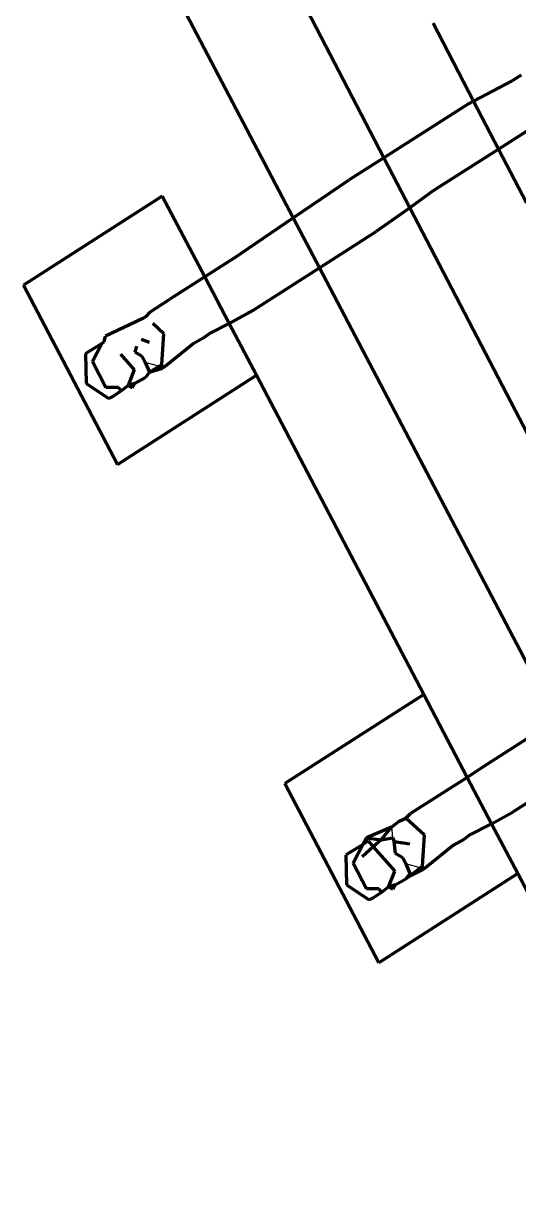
# Model space of a CAD drawing. Header units: millimetres. Extents: x 4307 to 31003, y 2809 to 20009.
# Drawn here: x 15469.49 to 15474.03, y 8611.94 to 8622.64 of the extents above; entities that cross this region are included whole.
import ezdxf

# ---------------------------------------------------------------- set-up
doc = ezdxf.new("R2010")
doc.units = ezdxf.units.MM
doc.layers.add('ProfileEdges', color=7, linetype='Continuous')

msp = doc.modelspace()

# ---------------------------------------------------------------- linework, layer by layer
for p, q in [((15470.512, 8619.654), (15470.516, 8619.628)), ((15470.741, 8619.499), (15470.609, 8619.536)), ((15470.768, 8619.483), (15470.741, 8619.499)), ((15472.862, 8615.28), (15472.866, 8615.255)), ((15472.866, 8615.255), (15472.87, 8615.184)), ((15473.125, 8614.91), (15472.994, 8614.947)), ((15473.152, 8614.894), (15473.125, 8614.91))]:
    msp.add_line(p, q)
at = {"layer": 'ProfileEdges', "lineweight": 211}
for p, q in [((15470.646, 8625.542), (15472.793, 8621.408)), ((15471.963, 8620.858), (15469.802, 8624.98)), ((15473.614, 8621.927), (15473.243, 8622.641)), ((15473.614, 8621.927), (15473.966, 8622.113)), ((15474.05, 8622.166), (15473.966, 8622.113)), ((15473.567, 8621.901), (15472.793, 8621.408)), ((15473.567, 8621.901), (15473.614, 8621.927)), ((15473.842, 8621.488), (15473.614, 8621.927)), ((15473.842, 8621.488), (15474.18, 8621.703)), ((15473.298, 8621.143), (15473.842, 8621.488)), ((15474.098, 8620.996), (15473.842, 8621.488)), ((15472.793, 8621.408), (15472.475, 8621.206)), ((15472.793, 8621.408), (15473.03, 8620.952)), ((15471.963, 8620.858), (15472.475, 8621.206)), ((15473.247, 8621.109), (15473.03, 8620.952)), ((15473.247, 8621.109), (15473.298, 8621.143)), ((15470.765, 8621.058), (15469.493, 8620.242)), ((15471.153, 8620.319), (15470.765, 8621.058)), ((15473.03, 8620.952), (15472.722, 8620.733)), ((15473.03, 8620.952), (15475.178, 8616.819)), ((15471.416, 8620.487), (15471.963, 8620.858)), ((15472.203, 8620.401), (15471.963, 8620.858)), ((15472.203, 8620.401), (15472.722, 8620.733)), ((15471.416, 8620.487), (15471.153, 8620.319)), ((15471.592, 8620.011), (15472.203, 8620.401)), ((15474.369, 8616.269), (15472.203, 8620.401)), ((15471.153, 8620.319), (15470.833, 8620.114)), ((15471.153, 8620.319), (15471.378, 8619.891)), ((15470.354, 8618.601), (15469.493, 8620.242)), ((15470.65, 8619.996), (15470.833, 8620.114)), ((15470.587, 8619.939), (15470.244, 8619.776)), ((15470.61, 8619.954), (15470.587, 8619.939)), ((15470.65, 8619.996), (15470.61, 8619.954)), ((15471.592, 8620.011), (15471.378, 8619.891)), ((15470.779, 8619.797), (15470.678, 8619.891)), ((15471.378, 8619.891), (15471.196, 8619.799)), ((15471.378, 8619.891), (15471.626, 8619.418)), ((15470.21, 8619.709), (15470.234, 8619.725)), ((15470.234, 8619.725), (15470.244, 8619.776)), ((15470.647, 8619.719), (15470.574, 8619.744)), ((15470.761, 8619.515), (15470.779, 8619.797)), ((15471.139, 8619.757), (15471.047, 8619.705)), ((15471.139, 8619.757), (15471.196, 8619.799)), ((15470.101, 8619.643), (15470.061, 8619.613)), ((15470.061, 8619.613), (15470.067, 8619.344)), ((15470.101, 8619.643), (15470.21, 8619.709)), ((15470.126, 8619.543), (15470.21, 8619.709)), ((15470.382, 8619.612), (15470.508, 8619.469)), ((15470.516, 8619.628), (15470.532, 8619.684)), ((15470.581, 8619.591), (15470.516, 8619.628)), ((15471.047, 8619.705), (15470.791, 8619.498)), ((15470.126, 8619.543), (15470.249, 8619.307)), ((15470.609, 8619.536), (15470.581, 8619.591)), ((15470.609, 8619.536), (15470.647, 8619.445)), ((15470.647, 8619.445), (15470.761, 8619.515)), ((15470.768, 8619.483), (15470.761, 8619.515)), ((15470.354, 8618.601), (15471.626, 8619.418)), ((15470.508, 8619.469), (15470.452, 8619.323)), ((15470.51, 8619.342), (15470.61, 8619.397)), ((15470.647, 8619.445), (15470.61, 8619.397)), ((15470.647, 8619.445), (15470.768, 8619.483)), ((15470.791, 8619.498), (15470.768, 8619.483)), ((15473.157, 8616.497), (15471.626, 8619.418)), ((15470.067, 8619.344), (15470.275, 8619.205)), ((15470.363, 8619.305), (15470.249, 8619.307)), ((15470.389, 8619.276), (15470.363, 8619.305)), ((15470.389, 8619.276), (15470.452, 8619.323)), ((15470.51, 8619.342), (15470.452, 8619.323)), ((15470.452, 8619.323), (15470.49, 8619.303)), ((15470.51, 8619.342), (15470.49, 8619.303)), ((15470.275, 8619.205), (15470.317, 8619.228)), ((15470.389, 8619.276), (15470.317, 8619.228)), ((15473.157, 8616.497), (15471.885, 8615.681)), ((15473.556, 8615.737), (15473.157, 8616.497)), ((15474.263, 8616.194), (15473.693, 8615.829)), ((15473.693, 8615.829), (15473.556, 8615.737)), ((15474.603, 8615.822), (15473.977, 8615.422)), ((15472.745, 8614.041), (15471.885, 8615.681)), ((15473.556, 8615.737), (15473.035, 8615.407)), ((15473.779, 8615.311), (15473.556, 8615.737)), ((15472.862, 8615.28), (15472.931, 8615.336)), ((15472.931, 8615.336), (15472.994, 8615.364)), ((15472.994, 8615.364), (15473.035, 8615.407)), ((15473.163, 8615.208), (15472.994, 8615.364)), ((15473.779, 8615.311), (15473.977, 8615.422)), ((15472.862, 8615.28), (15472.633, 8615.184)), ((15472.768, 8615.166), (15472.862, 8615.28)), ((15473.58, 8615.21), (15473.779, 8615.311)), ((15473.779, 8615.311), (15474.017, 8614.857)), ((15472.485, 8615.054), (15472.601, 8615.124)), ((15472.51, 8614.953), (15472.601, 8615.124)), ((15472.601, 8615.124), (15472.633, 8615.184)), ((15472.649, 8615.155), (15472.601, 8615.124)), ((15472.633, 8615.184), (15472.768, 8615.166)), ((15472.649, 8615.155), (15472.696, 8615.101)), ((15472.768, 8615.166), (15472.696, 8615.101)), ((15472.768, 8615.166), (15472.87, 8615.184)), ((15472.87, 8615.184), (15472.888, 8615.15)), ((15472.888, 8615.15), (15473.031, 8615.13)), ((15472.9, 8615.039), (15472.888, 8615.15)), ((15473.145, 8614.926), (15473.163, 8615.208)), ((15473.431, 8615.116), (15473.175, 8614.908)), ((15473.524, 8615.168), (15473.431, 8615.116)), ((15473.58, 8615.21), (15473.524, 8615.168)), ((15472.485, 8615.054), (15472.445, 8615.024)), ((15472.445, 8615.024), (15472.451, 8614.755)), ((15472.696, 8615.101), (15472.595, 8615.01)), ((15472.696, 8615.101), (15472.892, 8614.879)), ((15472.965, 8615.001), (15472.9, 8615.039)), ((15472.51, 8614.953), (15472.633, 8614.717)), ((15472.994, 8614.947), (15472.965, 8615.001)), ((15472.994, 8614.947), (15473.031, 8614.856)), ((15473.023, 8614.83), (15473.125, 8614.91)), ((15473.125, 8614.91), (15473.145, 8614.926)), ((15473.152, 8614.894), (15473.145, 8614.926)), ((15473.175, 8614.908), (15473.152, 8614.894)), ((15474.017, 8614.857), (15472.745, 8614.041)), ((15472.836, 8614.734), (15472.892, 8614.879)), ((15472.895, 8614.753), (15472.995, 8614.808)), ((15473.031, 8614.856), (15472.995, 8614.808)), ((15472.995, 8614.808), (15473.023, 8614.83)), ((15473.023, 8614.83), (15473.152, 8614.894)), ((15475.548, 8611.936), (15474.017, 8614.857)), ((15472.451, 8614.755), (15472.659, 8614.616)), ((15472.747, 8614.716), (15472.633, 8614.717)), ((15472.773, 8614.686), (15472.747, 8614.716)), ((15472.773, 8614.686), (15472.836, 8614.734)), ((15472.895, 8614.753), (15472.836, 8614.734)), ((15472.874, 8614.714), (15472.836, 8614.734)), ((15472.895, 8614.753), (15472.874, 8614.714)), ((15472.702, 8614.639), (15472.659, 8614.616)), ((15472.773, 8614.686), (15472.702, 8614.639))]:
    msp.add_line(p, q, dxfattribs=at)

doc.saveas('drawing.dxf')
